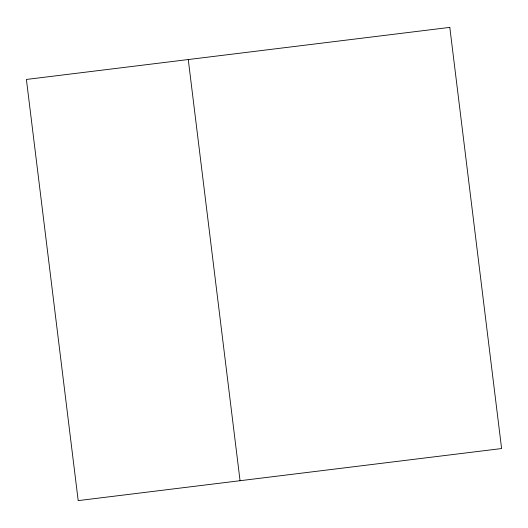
<?xml version="1.0" encoding="UTF-8"?>
<svg xmlns="http://www.w3.org/2000/svg" width="528" height="528" viewBox="0 0 528 528"><rect width="100%" height="100%" fill="white"/><g stroke="black" fill="none" stroke-linecap="round" stroke-linejoin="round"><path stroke-width="0.79" d="M188.265 59.545L240.055 480.718M449.81 27.383L26.4 79.451L78.19 500.617L501.6 448.549L449.81 27.383"/></g></svg>
